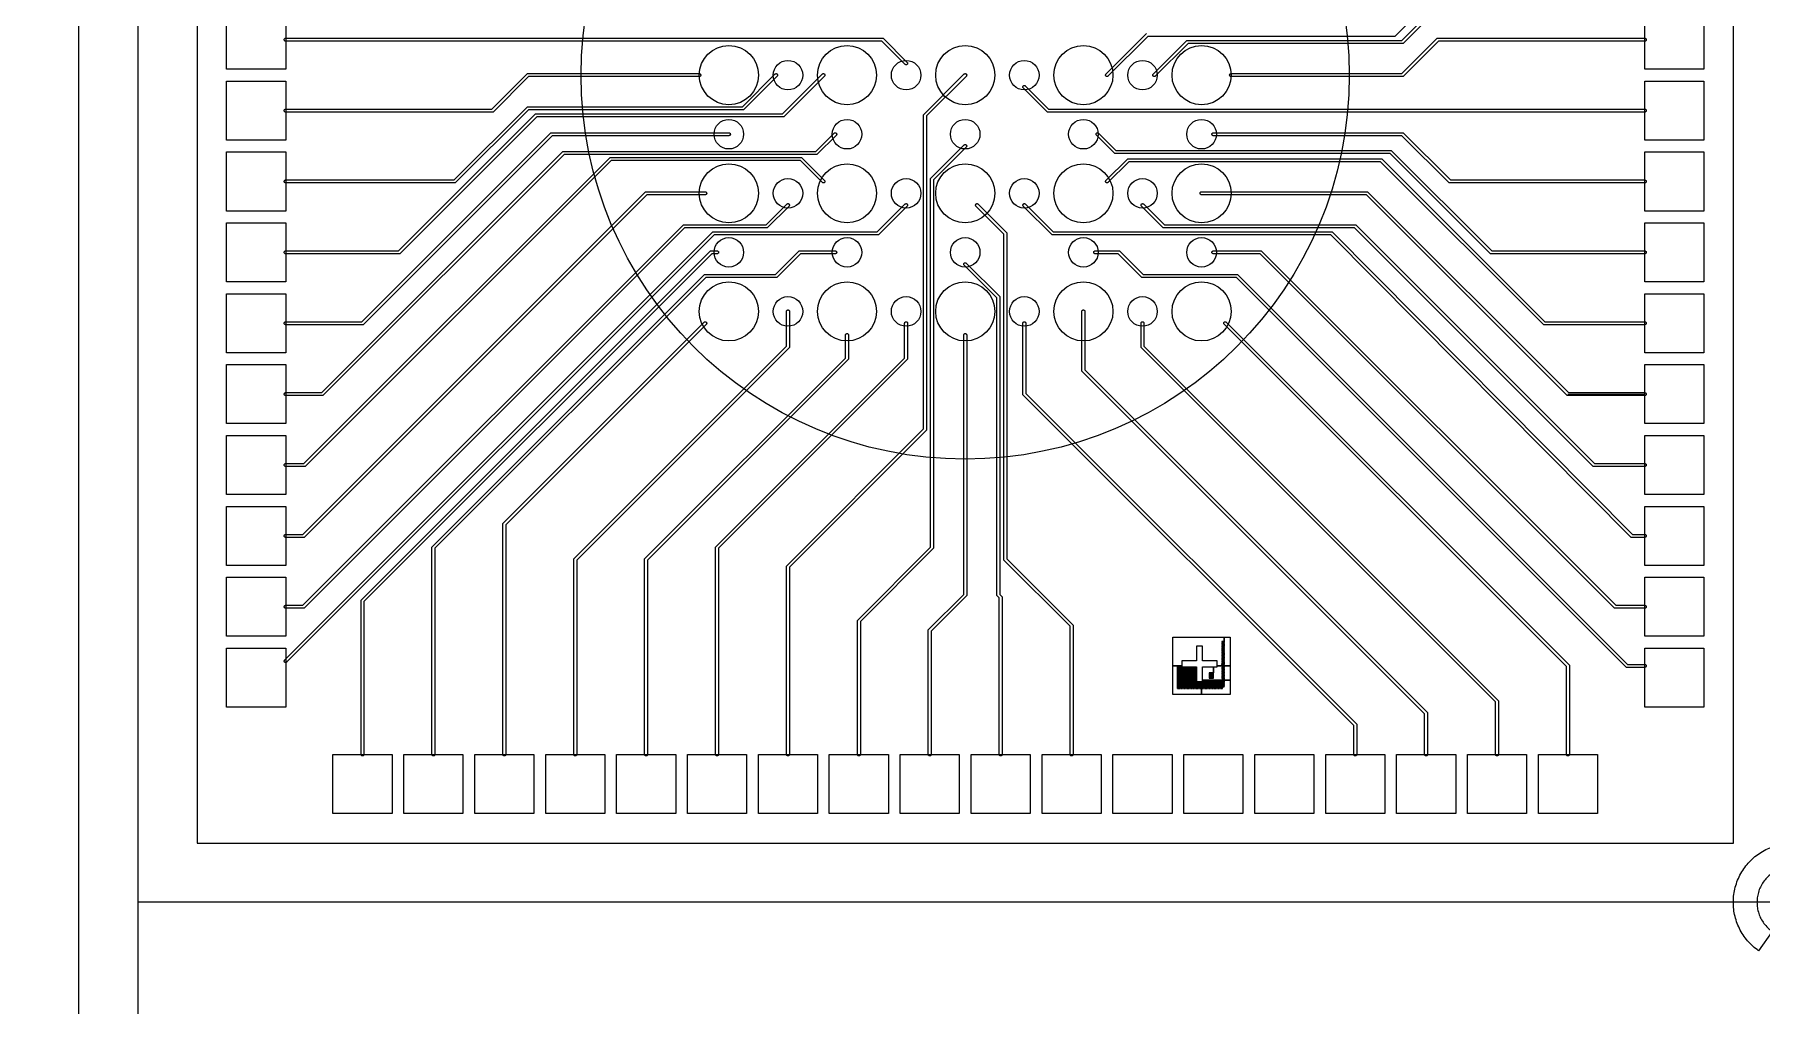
# Model space of a CAD drawing. Extents: x -17000 to 83000, y -71302 to 39000.
# Drawn here: x 43125 to 57737, y -47875 to -39656 of the extents above; entities that cross this region are included whole.
import ezdxf

# ---------------------------------------------------------------- set-up
doc = ezdxf.new("R2010")
doc.units = 0
doc.layers.get('0').update_dxf_attribs({"lineweight": 25, "true_color": 0xffffff})
for name, color, linetype, lineweight, true_color in [('Alighners', 3, 'Continuous', 5, 0x00ff00), ('Boundaries', 6, 'Continuous', 5, 0xff00ff), ('Central Electrodes', 5, 'Continuous', 5, 0x0000ff), ('Connectors', 4, 'Continuous', 5, 0x00ffff), ('Dicing', 1, 'Continuous', 25, 0xff0000)]:
    doc.layers.add(name, color=color, linetype=linetype, lineweight=lineweight, true_color=true_color)

# ---------------------------------------------------------------- blocks, each defined once
blk = doc.blocks.new('BIG_photolith_alignment1')
at = {"layer": 'Alighners'}
for points in [[(-225, -17.5), (-225, 225), (210, 225), (210, 190), (190, 190), (190, 185), (210, 185), (210, 180.5), (190, 180.5), (190, 175.5), (210, 175.5), (210, 171), (190, 171), (190, 166), (210, 166), (210, 161.5), (190, 161.5), (190, 156.5), (210, 156.5), (210, 152), (190, 152), (190, 147), (210, 147), (210, 142.5), (190, 142.5), (190, 137.5), (210, 137.5), (210, 133), (190, 133), (190, 128), (210, 128), (210, 123.5), (190, 123.5), (190, 118.5), (210, 118.5), (210, 114), (190, 114), (190, 109), (210, 109), (210, 104.5), (190, 104.5), (190, 99.5), (210, 99.5), (210, 95), (190, 95), (190, 90), (210, 90), (210, 85.5), (190, 85.5), (190, 80.5), (210, 80.5), (210, 76), (190, 76), (190, 71), (210, 71), (210, 66.5), (190, 66.5), (190, 61.5), (210, 61.5), (210, 57), (190, 57), (190, 52), (210, 52), (210, 47.5), (190, 47.5), (190, 42.5), (210, 42.5), (210, 38), (190, 38), (190, 33), (210, 33), (210, 28.5), (190, 28.5), (190, 23.5), (210, 23.5), (210, 19), (190, 19), (190, 14), (210, 14), (210, 9.5), (190, 9.5), (190, 4.5), (210, 4.5), (210, 0), (185, 0), (185, -5), (210, -5), (210, -9.5), (190, -9.5), (190, -14.5), (210, -14.5), (210, 225), (260, 225), (260, -17.5), (150, -17.5), (150, 25), (25, 25), (25, 150), (-25, 150), (-25, 25), (-150, 25), (-150, -17.5)], [(-225, -260), (-225, -17.5), (-185, -17.5), (-185, -190), (-190, -190), (-190, -210), (-185, -210), (-185, -17.5), (-175.5, -17.5), (-175.5, -190), (-180.5, -190), (-180.5, -210), (-175.5, -210), (-175.5, -17.5), (-166, -17.5), (-166, -190), (-171, -190), (-171, -210), (-166, -210), (-166, -17.5), (-156.5, -17.5), (-156.5, -190), (-161.5, -190), (-161.5, -210), (-156.5, -210), (-156.5, -17.5), (-150, -17.5), (-150, -25), (-147, -25), (-147, -190), (-152, -190), (-152, -210), (-147, -210), (-147, -25), (-137.5, -25), (-137.5, -190), (-142.5, -190), (-142.5, -210), (-137.5, -210), (-137.5, -25), (-128, -25), (-128, -190), (-133, -190), (-133, -210), (-128, -210), (-128, -25), (-118.5, -25), (-118.5, -190), (-123.5, -190), (-123.5, -210), (-118.5, -210), (-118.5, -25), (-109, -25), (-109, -190), (-114, -190), (-114, -210), (-109, -210), (-109, -25), (-99.5, -25), (-99.5, -190), (-104.5, -190), (-104.5, -210), (-99.5, -210), (-99.5, -25), (-90, -25), (-90, -190), (-95, -190), (-95, -210), (-90, -210), (-90, -25), (-80.5, -25), (-80.5, -190), (-85.5, -190), (-85.5, -210), (-80.5, -210), (-80.5, -25), (-71, -25), (-71, -190), (-76, -190), (-76, -210), (-71, -210), (-71, -25), (-61.5, -25), (-61.5, -190), (-66.5, -190), (-66.5, -210), (-61.5, -210), (-61.5, -25), (-52, -25), (-52, -190), (-57, -190), (-57, -210), (-52, -210), (-52, -25), (-42.5, -25), (-42.5, -190), (-47.5, -190), (-47.5, -210), (-42.5, -210), (-42.5, -25), (-33, -25), (-33, -190), (-38, -190), (-38, -210), (-33, -210), (-33, -25), (-25, -25), (-25, -150), (-23.5, -150), (-23.5, -190), (-28.5, -190), (-28.5, -210), (-23.5, -210), (-23.5, -150), (-14, -150), (-14, -190), (-19, -190), (-19, -210), (-14, -210), (-14, -150), (-4.5, -150), (-4.5, -190), (-9.5, -190), (-9.5, -210), (-4.5, -210), (-4.5, -150), (5, -150), (5, -185), (0, -185), (0, -210), (5, -210), (5, -150), (14.5, -150), (14.5, -190), (9.5, -190), (9.5, -210), (14.5, -210), (14.5, -150), (17.5, -150), (17.5, -260)], [(17.5, -260), (17.5, -150), (24, -150), (24, -190), (19, -190), (19, -210), (24, -210), (24, -150), (25, -150), (25, -138.75), (33.5, -138.75), (33.5, -190), (28.5, -190), (28.5, -210), (33.5, -210), (33.5, -138.75), (43, -138.75), (43, -190), (38, -190), (38, -210), (43, -210), (43, -138.75), (52.5, -138.75), (52.5, -190), (47.5, -190), (47.5, -210), (52.5, -210), (52.5, -138.75), (62, -138.75), (62, -190), (57, -190), (57, -210), (62, -210), (62, -138.75), (71.5, -138.75), (71.5, -190), (66.5, -190), (66.5, -210), (71.5, -210), (71.5, -138.75), (81, -138.75), (81, -190), (76, -190), (76, -210), (81, -210), (81, -138.75), (90.5, -138.75), (90.5, -190), (85.5, -190), (85.5, -210), (90.5, -210), (90.5, -138.75), (100, -138.75), (100, -190), (95, -190), (95, -210), (100, -210), (100, -138.75), (109.5, -138.75), (109.5, -190), (104.5, -190), (104.5, -210), (109.5, -210), (109.5, -138.75), (119, -138.75), (119, -190), (114, -190), (114, -210), (119, -210), (119, -138.75), (128.5, -138.75), (128.5, -190), (123.5, -190), (123.5, -210), (128.5, -210), (128.5, -138.75), (138, -138.75), (138, -190), (133, -190), (133, -210), (138, -210), (138, -138.75), (147.5, -138.75), (147.5, -190), (142.5, -190), (142.5, -210), (147.5, -210), (147.5, -138.75), (157, -138.75), (157, -190), (152, -190), (152, -210), (157, -210), (157, -138.75), (166.5, -138.75), (166.5, -190), (161.5, -190), (161.5, -210), (166.5, -210), (166.5, -138.75), (176, -138.75), (176, -190), (171, -190), (171, -210), (176, -210), (176, -138.75), (185.5, -138.75), (185.5, -190), (180.5, -190), (180.5, -210), (185.5, -210), (185.5, -138.75), (210, -138.75), (210, -142.5), (190, -142.5), (190, -147.5), (210, -147.5), (210, -152), (190, -152), (190, -157), (210, -157), (210, -161.5), (190, -161.5), (190, -166.5), (210, -166.5), (210, -171), (190, -171), (190, -176), (210, -176), (210, -180.5), (190, -180.5), (190, -185.5), (210, -185.5), (210, -190), (190, -190), (190, -210), (195, -210), (195, -195), (210, -195), (210, -138.75), (260, -138.75), (260, -260)], [(25, -138.75), (25, -25), (117.5, -25), (117.5, -77.5), (82.5, -77.5), (82.5, -122.5), (117.5, -122.5), (117.5, -25), (150, -25), (150, -17.5), (210, -17.5), (210, -19), (190, -19), (190, -24), (210, -24), (210, -28.5), (190, -28.5), (190, -33.5), (210, -33.5), (210, -38), (190, -38), (190, -43), (210, -43), (210, -47.5), (190, -47.5), (190, -52.5), (210, -52.5), (210, -57), (190, -57), (190, -62), (210, -62), (210, -66.5), (190, -66.5), (190, -71.5), (210, -71.5), (210, -76), (190, -76), (190, -81), (210, -81), (210, -85.5), (190, -85.5), (190, -90.5), (210, -90.5), (210, -95), (190, -95), (190, -100), (210, -100), (210, -104.5), (190, -104.5), (190, -109.5), (210, -109.5), (210, -114), (190, -114), (190, -119), (210, -119), (210, -123.5), (190, -123.5), (190, -128.5), (210, -128.5), (210, -133), (190, -133), (190, -138), (210, -138), (210, -17.5), (260, -17.5), (260, -138.75)], [(92.5, -117.5), (92.5, -110), (95, -112.5), (105, -112.5), (107.5, -110), (107.5, -90), (105, -87.5), (95, -87.5), (92.5, -90), (92.5, -117.5), (87.5, -112.5), (87.5, -87.5), (92.5, -82.5), (107.5, -82.5), (112.5, -87.5), (112.5, -112.5), (107.5, -117.5)]]:
    blk.add_lwpolyline(points, close=True, dxfattribs=at)
blk = doc.blocks.new('Half_moon_alignment1')
at = {"layer": 'Alighners'}
for points in [[(-286.79, -409.58), (-299.5, -400.5), (-311.75, -391), (-324, -381), (-335.75, -370.75), (-347, -360), (-358, -349), (-368.75, -337.5), (-379.25, -326), (-389.25, -314), (-398.75, -301.5), (-408, -289), (-417, -276), (-425.25, -263), (-433.25, -249.5), (-441, -236), (-448, -222), (-454.75, -208), (-461, -193.5), (-466.75, -179), (-472.25, -164.5), (-477.25, -149.5), (-481.5, -134.5), (-485.5, -119.5), (-489, -104.25), (-492, -89), (-494.5, -73.5), (-496.75, -58), (-498.25, -42.5), (-499.25, -27), (-500, -11.25), (-500, 4.25), (-499.75, 20), (-498.75, 35.5), (-497.5, 51), (-495.5, 66.5), (-493.25, 82), (-490.5, 97.5), (-487.25, 112.75), (-483.5, 127.75), (-479.25, 143), (-474.5, 157.75), (-469.25, 172.5), (-463.75, 187), (-457.75, 201.5), (-451, 215.75), (-444.25, 229.75), (-436.75, 243.5), (-429, 257), (-420.75, 270.25), (-412, 283.25), (-403, 296), (-393.5, 308.5), (-383.75, 320.5), (-373.5, 332.5), (-363, 344), (-352, 355), (-340.75, 366), (-329.25, 376.5), (-317.25, 386.5), (-305, 396.25), (-292.5, 405.5), (-279.75, 414.5), (-266.5, 423), (-253.25, 431.25), (-239.75, 438.75), (-225.75, 446), (-211.75, 453), (-197.5, 459.25), (-183, 465.25), (-168.5, 470.75), (-153.75, 475.75), (-138.75, 480.5), (-123.75, 484.5), (-108.5, 488), (-93.25, 491.25), (-77.75, 494), (-62.25, 496.25), (-46.75, 497.75), (-31.25, 499), (-15.5, 499.75), (0, 500), (0, 300), (-12, 299.75), (-24, 299), (-36, 297.75), (-48, 296.25), (-59.75, 294), (-71.5, 291.25), (-83.25, 288.25), (-94.75, 284.75), (-106.25, 280.75), (-117.25, 276.25), (-128.25, 271.25), (-139, 265.75), (-149.75, 260), (-160, 253.75), (-170, 247.25), (-179.75, 240.25), (-189.25, 232.75), (-198.5, 225), (-207.5, 216.75), (-216, 208.25), (-224.25, 199.5), (-232, 190.25), (-239.5, 180.75), (-246.5, 171), (-253.25, 161), (-259.5, 150.75), (-265.25, 140.25), (-270.75, 129.5), (-275.75, 118.5), (-280.25, 107.25), (-284.25, 96), (-288, 84.5), (-291, 72.75), (-293.75, 61), (-296, 49.25), (-297.75, 37.25), (-299, 25.25), (-299.75, 13.25), (-300, 1.25), (-299.75, -10.75), (-299.25, -22.75), (-298, -34.75), (-296.25, -46.75), (-294.25, -58.75), (-291.75, -70.5), (-288.5, -82), (-285, -93.5), (-281, -105), (-276.75, -116.25), (-271.75, -127.25), (-266.5, -138), (-260.75, -148.5), (-254.5, -159), (-248, -169), (-241, -178.75), (-233.5, -188.25), (-225.75, -197.5), (-217.75, -206.5), (-209.25, -215), (-200.5, -223.25), (-191.25, -231.25), (-181.75, -238.75), (-172.07, -245.75)], [(0, -500), (0, -300), (12, -299.75), (24, -299), (36, -297.75), (48, -296.25), (59.75, -294), (71.5, -291.25), (83.25, -288.25), (94.75, -284.75), (106.25, -280.75), (117.25, -276.25), (128.25, -271.25), (139, -265.75), (149.75, -260), (160, -253.75), (170, -247.25), (179.75, -240.25), (189.25, -232.75), (198.5, -225), (207.5, -216.75), (216, -208.25), (224.25, -199.5), (232, -190.25), (239.5, -180.75), (246.5, -171), (253.25, -161), (259.5, -150.75), (265.25, -140.25), (270.75, -129.5), (275.75, -118.5), (280.25, -107.25), (284.25, -96), (288, -84.5), (291, -72.75), (293.75, -61), (296, -49.25), (297.75, -37.25), (299, -25.25), (299.75, -13.25), (300, -1.25), (299.75, 10.75), (299.25, 22.75), (298, 34.75), (296.25, 46.75), (294.25, 58.75), (291.75, 70.5), (288.5, 82), (285, 93.5), (281, 105), (276.75, 116.25), (271.75, 127.25), (266.5, 138), (260.75, 148.5), (254.5, 159), (248, 169), (241, 178.75), (233.5, 188.25), (225.75, 197.5), (217.75, 206.5), (209.25, 215), (200.5, 223.25), (191.25, 231.25), (181.75, 238.75), (172.07, 245.75), (286.79, 409.58), (299.5, 400.5), (311.75, 391), (324, 381), (335.75, 370.75), (347, 360), (358, 349), (368.75, 337.5), (379.25, 326), (389.25, 314), (398.75, 301.5), (408, 289), (417, 276), (425.25, 263), (433.25, 249.5), (441, 236), (448, 222), (454.75, 208), (461, 193.5), (466.75, 179), (472.25, 164.5), (477.25, 149.5), (481.5, 134.5), (485.5, 119.5), (489, 104.25), (492, 89), (494.5, 73.5), (496.75, 58), (498.25, 42.5), (499.25, 27), (500, 11.25), (500, -4.25), (499.75, -20), (498.75, -35.5), (497.5, -51), (495.5, -66.5), (493.25, -82), (490.5, -97.5), (487.25, -112.75), (483.5, -127.75), (479.25, -143), (474.5, -157.75), (469.25, -172.5), (463.75, -187), (457.75, -201.5), (451, -215.75), (444.25, -229.75), (436.75, -243.5), (429, -257), (420.75, -270.25), (412, -283.25), (403, -296), (393.5, -308.5), (383.75, -320.5), (373.5, -332.5), (363, -344), (352, -355), (340.75, -366), (329.25, -376.5), (317.25, -386.5), (305, -396.25), (292.5, -405.5), (279.75, -414.5), (266.5, -423), (253.25, -431.25), (239.75, -438.75), (225.75, -446), (211.75, -453), (197.5, -459.25), (183, -465.25), (168.5, -470.75), (153.75, -475.75), (138.75, -480.5), (123.75, -484.5), (108.5, -488), (93.25, -491.25), (77.75, -494), (62.25, -496.25), (46.75, -497.75), (31.25, -499), (15.5, -499.75)]]:
    blk.add_lwpolyline(points, close=True, dxfattribs=at)

msp = doc.modelspace()

# ---------------------------------------------------------------- linework, layer by layer
at = {"layer": 'Boundaries'}
for points in [[(43500, -54500), (43500, -33500)], [(44500, -33500), (44500, -46500)], [(57500, -46500), (57500, -33500)], [(44500, -46500), (57500, -46500)]]:
    msp.add_lwpolyline(points, dxfattribs=at)
for centre, radius in [((33000, -11000), 50000), ((33000, -11000), 47500), ((51000, -40000), 3250)]:
    msp.add_circle(centre, radius, dxfattribs=at)
at = {"layer": 'Central Electrodes'}
for points in [[(44750, -39950), (44750, -39450), (45250, -39450), (45250, -39950)], [(56750, -39950), (56750, -39450), (57250, -39450), (57250, -39950)], [(44750, -40550), (44750, -40050), (45250, -40050), (45250, -40550)], [(56750, -40550), (56750, -40050), (57250, -40050), (57250, -40550)], [(44750, -41150), (44750, -40650), (45250, -40650), (45250, -41150)], [(56750, -41150), (56750, -40650), (57250, -40650), (57250, -41150)], [(44750, -41750), (44750, -41250), (45250, -41250), (45250, -41750)], [(56750, -41750), (56750, -41250), (57250, -41250), (57250, -41750)], [(44750, -42350), (44750, -41850), (45250, -41850), (45250, -42350)], [(56750, -42350), (56750, -41850), (57250, -41850), (57250, -42350)], [(44750, -42950), (44750, -42450), (45250, -42450), (45250, -42950)], [(56750, -42950), (56750, -42450), (57250, -42450), (57250, -42950)], [(44750, -43550), (44750, -43050), (45250, -43050), (45250, -43550)], [(56750, -43550), (56750, -43050), (57250, -43050), (57250, -43550)], [(44750, -44150), (44750, -43650), (45250, -43650), (45250, -44150)], [(56750, -44150), (56750, -43650), (57250, -43650), (57250, -44150)], [(44750, -44750), (44750, -44250), (45250, -44250), (45250, -44750)], [(56750, -44750), (56750, -44250), (57250, -44250), (57250, -44750)], [(44750, -45350), (44750, -44850), (45250, -44850), (45250, -45350)], [(56750, -45350), (56750, -44850), (57250, -44850), (57250, -45350)], [(45650, -46250), (45650, -45750), (46150, -45750), (46150, -46250)], [(46250, -46250), (46250, -45750), (46750, -45750), (46750, -46250)], [(46850, -46250), (46850, -45750), (47350, -45750), (47350, -46250)], [(47450, -46250), (47450, -45750), (47950, -45750), (47950, -46250)], [(48050, -46250), (48050, -45750), (48550, -45750), (48550, -46250)], [(48650, -46250), (48650, -45750), (49150, -45750), (49150, -46250)], [(49250, -46250), (49250, -45750), (49750, -45750), (49750, -46250)], [(49850, -46250), (49850, -45750), (50350, -45750), (50350, -46250)], [(50450, -46250), (50450, -45750), (50950, -45750), (50950, -46250)], [(51050, -46250), (51050, -45750), (51550, -45750), (51550, -46250)], [(51650, -46250), (51650, -45750), (52150, -45750), (52150, -46250)], [(52250, -46250), (52250, -45750), (52750, -45750), (52750, -46250)], [(52850, -46250), (52850, -45750), (53350, -45750), (53350, -46250)], [(53450, -46250), (53450, -45750), (53950, -45750), (53950, -46250)], [(54050, -46250), (54050, -45750), (54550, -45750), (54550, -46250)], [(54650, -46250), (54650, -45750), (55150, -45750), (55150, -46250)], [(55250, -46250), (55250, -45750), (55750, -45750), (55750, -46250)], [(55850, -46250), (55850, -45750), (56350, -45750), (56350, -46250)]]:
    msp.add_lwpolyline(points, close=True, dxfattribs=at)
for centre, radius in [((49000, -40000), 250), ((49500, -40000), 125), ((50000, -40000), 250), ((50500, -40000), 125), ((51000, -40000), 250), ((51500, -40000), 125), ((52000, -40000), 250), ((52500, -40000), 125), ((53000, -40000), 250), ((49000, -40500), 125), ((50000, -40500), 125), ((51000, -40500), 125), ((52000, -40500), 125), ((53000, -40500), 125), ((49000, -41000), 250), ((50000, -41000), 250), ((51000, -41000), 250), ((52000, -41000), 250), ((53000, -41000), 250), ((49500, -41000), 125), ((50500, -41000), 125), ((51500, -41000), 125), ((52500, -41000), 125), ((49000, -41500), 125), ((50000, -41500), 125), ((51000, -41500), 125), ((52000, -41500), 125), ((53000, -41500), 125), ((49000, -42000), 250), ((50000, -42000), 250), ((51000, -42000), 250), ((52000, -42000), 250), ((53000, -42000), 250), ((49500, -42000), 125), ((50500, -42000), 125), ((51500, -42000), 125), ((52500, -42000), 125)]:
    msp.add_circle(centre, radius, dxfattribs=at)
at = {"layer": 'Connectors'}
for points in [[(55795.178, -38512.5), (54635.178, -39672.5), (52545.178, -39672.5), (52207.968, -40009.71), (52205.921, -40011.078), (52203.646, -40012.02), (52201.231, -40012.5), (52198.769, -40012.5), (52196.354, -40012.02), (52194.079, -40011.077), (52192.032, -40009.709), (52190.291, -40007.968), (52188.923, -40005.921), (52187.98, -40003.646), (52187.5, -40001.231), (52187.5, -39998.769), (52187.98, -39996.354), (52188.922, -39994.079), (52190.29, -39992.032), (52534.822, -39647.5)], [(55325.178, -39112.5), (54705.178, -39732.5), (52885.178, -39732.5), (52607.968, -40009.71), (52605.921, -40011.078), (52603.646, -40012.02), (52601.231, -40012.5), (52598.769, -40012.5), (52596.354, -40012.02), (52594.079, -40011.077), (52592.032, -40009.709), (52590.291, -40007.968), (52588.923, -40005.921), (52587.98, -40003.646), (52587.5, -40001.231), (52587.5, -39998.769), (52587.98, -39996.354), (52588.922, -39994.079), (52590.29, -39992.032), (52874.822, -39707.5), (54694.822, -39707.5), (55314.822, -39087.5)], [(56100, -42700), (56750, -42700)]]:
    msp.add_lwpolyline(points, dxfattribs=at)
for points in [[(50498.769, -39912.5), (50496.354, -39912.02), (50494.079, -39911.078), (50492.032, -39909.71), (50294.822, -39712.5), (45248.769, -39712.5), (45246.354, -39712.02), (45244.079, -39711.077), (45242.032, -39709.709), (45240.291, -39707.968), (45238.923, -39705.921), (45237.98, -39703.646), (45237.5, -39701.231), (45237.5, -39698.769), (45237.98, -39696.354), (45238.923, -39694.079), (45240.291, -39692.032), (45242.032, -39690.291), (45244.079, -39688.923), (45246.354, -39687.98), (45248.769, -39687.5), (50305.178, -39687.5), (50509.71, -39892.032), (50511.078, -39894.079), (50512.02, -39896.354), (50512.5, -39898.769), (50512.5, -39901.231), (50512.02, -39903.646), (50511.077, -39905.921), (50509.709, -39907.968), (50507.968, -39909.709), (50505.921, -39911.077), (50503.646, -39912.02), (50501.231, -39912.5)], [(53248.769, -40012.5), (53246.354, -40012.02), (53244.079, -40011.077), (53242.032, -40009.709), (53240.291, -40007.968), (53238.923, -40005.921), (53237.98, -40003.646), (53237.5, -40001.231), (53237.5, -39998.769), (53237.98, -39996.354), (53238.923, -39994.079), (53240.291, -39992.032), (53242.032, -39990.291), (53244.079, -39988.923), (53246.354, -39987.98), (53248.769, -39987.5), (54694.822, -39987.5), (54994.822, -39687.5), (56751.231, -39687.5), (56753.646, -39687.98), (56755.921, -39688.923), (56757.968, -39690.291), (56759.709, -39692.032), (56761.077, -39694.079), (56762.02, -39696.354), (56762.5, -39698.769), (56762.5, -39701.231), (56762.02, -39703.646), (56761.077, -39705.921), (56759.709, -39707.968), (56757.968, -39709.709), (56755.921, -39711.077), (56753.646, -39712.02), (56751.231, -39712.5), (55005.178, -39712.5), (54705.178, -40012.5)], [(45248.769, -40312.5), (45246.354, -40312.02), (45244.079, -40311.077), (45242.032, -40309.709), (45240.291, -40307.968), (45238.923, -40305.921), (45237.98, -40303.646), (45237.5, -40301.231), (45237.5, -40298.769), (45237.98, -40296.354), (45238.923, -40294.079), (45240.291, -40292.032), (45242.032, -40290.291), (45244.079, -40288.923), (45246.354, -40287.98), (45248.769, -40287.5), (46994.822, -40287.5), (47294.822, -39987.5), (48751.231, -39987.5), (48753.646, -39987.98), (48755.921, -39988.923), (48757.968, -39990.291), (48759.709, -39992.032), (48761.077, -39994.079), (48762.02, -39996.354), (48762.5, -39998.769), (48762.5, -40001.231), (48762.02, -40003.646), (48761.077, -40005.921), (48759.709, -40007.968), (48757.968, -40009.709), (48755.921, -40011.077), (48753.646, -40012.02), (48751.231, -40012.5), (47305.178, -40012.5), (47005.178, -40312.5)], [(45248.769, -40912.5), (45246.354, -40912.02), (45244.079, -40911.077), (45242.032, -40909.709), (45240.291, -40907.968), (45238.923, -40905.921), (45237.98, -40903.646), (45237.5, -40901.231), (45237.5, -40898.769), (45237.98, -40896.354), (45238.923, -40894.079), (45240.291, -40892.032), (45242.032, -40890.291), (45244.079, -40888.923), (45246.354, -40887.98), (45248.769, -40887.5), (46674.822, -40887.5), (47294.822, -40267.5), (49114.822, -40267.5), (49392.032, -39990.29), (49394.079, -39988.922), (49396.354, -39987.98), (49398.769, -39987.5), (49401.231, -39987.5), (49403.646, -39987.98), (49405.921, -39988.923), (49407.968, -39990.291), (49409.709, -39992.032), (49411.077, -39994.079), (49412.02, -39996.354), (49412.5, -39998.769), (49412.5, -40001.231), (49412.02, -40003.646), (49411.078, -40005.921), (49409.71, -40007.968), (49125.178, -40292.5), (47305.178, -40292.5), (46685.178, -40912.5)], [(45248.769, -41512.5), (45246.354, -41512.02), (45244.079, -41511.077), (45242.032, -41509.709), (45240.291, -41507.968), (45238.923, -41505.921), (45237.98, -41503.646), (45237.5, -41501.231), (45237.5, -41498.769), (45237.98, -41496.354), (45238.923, -41494.079), (45240.291, -41492.032), (45242.032, -41490.291), (45244.079, -41488.923), (45246.354, -41487.98), (45248.769, -41487.5), (46204.822, -41487.5), (47364.822, -40327.5), (49454.822, -40327.5), (49792.032, -39990.29), (49794.079, -39988.922), (49796.354, -39987.98), (49798.769, -39987.5), (49801.231, -39987.5), (49803.646, -39987.98), (49805.921, -39988.923), (49807.968, -39990.291), (49809.709, -39992.032), (49811.077, -39994.079), (49812.02, -39996.354), (49812.5, -39998.769), (49812.5, -40001.231), (49812.02, -40003.646), (49811.078, -40005.921), (49809.71, -40007.968), (49465.178, -40352.5), (47375.178, -40352.5), (46215.178, -41512.5)], [(49498.769, -45762.5), (49496.354, -45762.02), (49494.079, -45761.077), (49492.032, -45759.709), (49490.291, -45757.968), (49488.923, -45755.921), (49487.98, -45753.646), (49487.5, -45751.231), (49487.5, -44154.822), (50647.5, -42994.822), (50647.5, -40334.822), (50992.032, -39990.29), (50994.079, -39988.922), (50996.354, -39987.98), (50998.769, -39987.5), (51001.231, -39987.5), (51003.646, -39987.98), (51005.921, -39988.923), (51007.968, -39990.291), (51009.709, -39992.032), (51011.077, -39994.079), (51012.02, -39996.354), (51012.5, -39998.769), (51012.5, -40001.231), (51012.02, -40003.646), (51011.078, -40005.921), (51009.71, -40007.968), (50672.5, -40345.178), (50672.5, -43005.178), (49512.5, -44165.178), (49512.5, -45751.231), (49512.02, -45753.646), (49511.077, -45755.921), (49509.709, -45757.968), (49507.968, -45759.709), (49505.921, -45761.077), (49503.646, -45762.02), (49501.231, -45762.5)], [(51694.822, -40312.5), (51490.29, -40107.968), (51488.922, -40105.921), (51487.98, -40103.646), (51487.5, -40101.231), (51487.5, -40098.769), (51487.98, -40096.354), (51488.923, -40094.079), (51490.291, -40092.032), (51492.032, -40090.291), (51494.079, -40088.923), (51496.354, -40087.98), (51498.769, -40087.5), (51501.231, -40087.5), (51503.646, -40087.98), (51505.921, -40088.922), (51507.968, -40090.29), (51705.178, -40287.5), (56751.231, -40287.5), (56753.646, -40287.98), (56755.921, -40288.923), (56757.968, -40290.291), (56759.709, -40292.032), (56761.077, -40294.079), (56762.02, -40296.354), (56762.5, -40298.769), (56762.5, -40301.231), (56762.02, -40303.646), (56761.077, -40305.921), (56759.709, -40307.968), (56757.968, -40309.709), (56755.921, -40311.077), (56753.646, -40312.02), (56751.231, -40312.5)], [(45248.769, -42112.5), (45246.354, -42112.02), (45244.079, -42111.077), (45242.032, -42109.709), (45240.291, -42107.968), (45238.923, -42105.921), (45237.98, -42103.646), (45237.5, -42101.231), (45237.5, -42098.769), (45237.98, -42096.354), (45238.923, -42094.079), (45240.291, -42092.032), (45242.032, -42090.291), (45244.079, -42088.923), (45246.354, -42087.98), (45248.769, -42087.5), (45894.822, -42087.5), (47494.822, -40487.5), (49001.231, -40487.5), (49003.646, -40487.98), (49005.921, -40488.923), (49007.968, -40490.291), (49009.709, -40492.032), (49011.077, -40494.079), (49012.02, -40496.354), (49012.5, -40498.769), (49012.5, -40501.231), (49012.02, -40503.646), (49011.077, -40505.921), (49009.709, -40507.968), (49007.968, -40509.709), (49005.921, -40511.077), (49003.646, -40512.02), (49001.231, -40512.5), (47505.178, -40512.5), (45905.178, -42112.5)], [(45248.769, -42712.5), (45246.354, -42712.02), (45244.079, -42711.077), (45242.032, -42709.709), (45240.291, -42707.968), (45238.923, -42705.921), (45237.98, -42703.646), (45237.5, -42701.231), (45237.5, -42698.769), (45237.98, -42696.354), (45238.923, -42694.079), (45240.291, -42692.032), (45242.032, -42690.291), (45244.079, -42688.923), (45246.354, -42687.98), (45248.769, -42687.5), (45554.822, -42687.5), (47594.822, -40647.5), (49734.822, -40647.5), (49892.032, -40490.29), (49894.079, -40488.922), (49896.354, -40487.98), (49898.769, -40487.5), (49901.231, -40487.5), (49903.646, -40487.98), (49905.921, -40488.923), (49907.968, -40490.291), (49909.709, -40492.032), (49911.077, -40494.079), (49912.02, -40496.354), (49912.5, -40498.769), (49912.5, -40501.231), (49912.02, -40503.646), (49911.078, -40505.921), (49909.71, -40507.968), (49745.178, -40672.5), (47605.178, -40672.5), (45565.178, -42712.5)], [(50098.769, -45762.5), (50096.354, -45762.02), (50094.079, -45761.077), (50092.032, -45759.709), (50090.291, -45757.968), (50088.923, -45755.921), (50087.98, -45753.646), (50087.5, -45751.231), (50087.5, -44614.822), (50707.5, -43994.822), (50707.5, -40874.822), (50992.032, -40590.29), (50994.079, -40588.922), (50996.354, -40587.98), (50998.769, -40587.5), (51001.231, -40587.5), (51003.646, -40587.98), (51005.921, -40588.923), (51007.968, -40590.291), (51009.709, -40592.032), (51011.077, -40594.079), (51012.02, -40596.354), (51012.5, -40598.769), (51012.5, -40601.231), (51012.02, -40603.646), (51011.078, -40605.921), (51009.71, -40607.968), (50732.5, -40885.178), (50732.5, -44005.178), (50112.5, -44625.178), (50112.5, -45751.231), (50112.02, -45753.646), (50111.077, -45755.921), (50109.709, -45757.968), (50107.968, -45759.709), (50105.921, -45761.077), (50103.646, -45762.02), (50101.231, -45762.5)], [(55444.822, -41512.5), (54594.822, -40662.5), (52264.822, -40662.5), (52110.29, -40507.968), (52108.922, -40505.921), (52107.98, -40503.646), (52107.5, -40501.231), (52107.5, -40498.769), (52107.98, -40496.354), (52108.923, -40494.079), (52110.291, -40492.032), (52112.032, -40490.291), (52114.079, -40488.923), (52116.354, -40487.98), (52118.769, -40487.5), (52121.231, -40487.5), (52123.646, -40487.98), (52125.921, -40488.922), (52127.968, -40490.29), (52275.178, -40637.5), (54605.178, -40637.5), (55455.178, -41487.5), (56751.231, -41487.5), (56753.646, -41487.98), (56755.921, -41488.923), (56757.968, -41490.291), (56759.709, -41492.032), (56761.077, -41494.079), (56762.02, -41496.354), (56762.5, -41498.769), (56762.5, -41501.231), (56762.02, -41503.646), (56761.077, -41505.921), (56759.709, -41507.968), (56757.968, -41509.709), (56755.921, -41511.077), (56753.646, -41512.02), (56751.231, -41512.5)], [(55094.822, -40912.5), (54694.822, -40512.5), (53098.769, -40512.5), (53096.354, -40512.02), (53094.079, -40511.077), (53092.032, -40509.709), (53090.291, -40507.968), (53088.923, -40505.921), (53087.98, -40503.646), (53087.5, -40501.231), (53087.5, -40498.769), (53087.98, -40496.354), (53088.923, -40494.079), (53090.291, -40492.032), (53092.032, -40490.291), (53094.079, -40488.923), (53096.354, -40487.98), (53098.769, -40487.5), (54705.178, -40487.5), (55105.178, -40887.5), (56751.231, -40887.5), (56753.646, -40887.98), (56755.921, -40888.923), (56757.968, -40890.291), (56759.709, -40892.032), (56761.077, -40894.079), (56762.02, -40896.354), (56762.5, -40898.769), (56762.5, -40901.231), (56762.02, -40903.646), (56761.077, -40905.921), (56759.709, -40907.968), (56757.968, -40909.709), (56755.921, -40911.077), (56753.646, -40912.02), (56751.231, -40912.5)], [(45248.769, -43312.5), (45246.354, -43312.02), (45244.079, -43311.077), (45242.032, -43309.709), (45240.291, -43307.968), (45238.923, -43305.921), (45237.98, -43303.646), (45237.5, -43301.231), (45237.5, -43298.769), (45237.98, -43296.354), (45238.923, -43294.079), (45240.291, -43292.032), (45242.032, -43290.291), (45244.079, -43288.923), (45246.354, -43287.98), (45248.769, -43287.5), (45404.822, -43287.5), (47994.822, -40697.5), (49615.178, -40697.5), (49809.71, -40892.032), (49811.078, -40894.079), (49812.02, -40896.354), (49812.5, -40898.769), (49812.5, -40901.231), (49812.02, -40903.646), (49811.077, -40905.921), (49809.709, -40907.968), (49807.968, -40909.709), (49805.921, -40911.077), (49803.646, -40912.02), (49801.231, -40912.5), (49798.769, -40912.5), (49796.354, -40912.02), (49794.079, -40911.078), (49792.032, -40909.71), (49604.822, -40722.5), (48005.178, -40722.5), (45415.178, -43312.5)], [(55894.822, -42112.5), (54514.822, -40732.5), (52385.178, -40732.5), (52207.968, -40909.71), (52205.921, -40911.078), (52203.646, -40912.02), (52201.231, -40912.5), (52198.769, -40912.5), (52196.354, -40912.02), (52194.079, -40911.077), (52192.032, -40909.709), (52190.291, -40907.968), (52188.923, -40905.921), (52187.98, -40903.646), (52187.5, -40901.231), (52187.5, -40898.769), (52187.98, -40896.354), (52188.922, -40894.079), (52190.29, -40892.032), (52374.822, -40707.5), (54525.178, -40707.5), (55905.178, -42087.5), (56751.231, -42087.5), (56753.646, -42087.98), (56755.921, -42088.923), (56757.968, -42090.291), (56759.709, -42092.032), (56761.077, -42094.079), (56762.02, -42096.354), (56762.5, -42098.769), (56762.5, -42101.231), (56762.02, -42103.646), (56761.077, -42105.921), (56759.709, -42107.968), (56757.968, -42109.709), (56755.921, -42111.077), (56753.646, -42112.02), (56751.231, -42112.5)], [(45248.769, -43912.5), (45246.354, -43912.02), (45244.079, -43911.077), (45242.032, -43909.709), (45240.291, -43907.968), (45238.923, -43905.921), (45237.98, -43903.646), (45237.5, -43901.231), (45237.5, -43898.769), (45237.98, -43896.354), (45238.923, -43894.079), (45240.291, -43892.032), (45242.032, -43890.291), (45244.079, -43888.923), (45246.354, -43887.98), (45248.769, -43887.5), (45394.822, -43887.5), (48294.822, -40987.5), (48801.231, -40987.5), (48803.646, -40987.98), (48805.921, -40988.923), (48807.968, -40990.291), (48809.709, -40992.032), (48811.077, -40994.079), (48812.02, -40996.354), (48812.5, -40998.769), (48812.5, -41001.231), (48812.02, -41003.646), (48811.077, -41005.921), (48809.709, -41007.968), (48807.968, -41009.709), (48805.921, -41011.077), (48803.646, -41012.02), (48801.231, -41012.5), (48305.178, -41012.5), (45405.178, -43912.5)], [(56094.822, -42712.5), (54394.822, -41012.5), (52998.769, -41012.5), (52996.354, -41012.02), (52994.079, -41011.077), (52992.032, -41009.709), (52990.291, -41007.968), (52988.923, -41005.921), (52987.98, -41003.646), (52987.5, -41001.231), (52987.5, -40998.769), (52987.98, -40996.354), (52988.923, -40994.079), (52990.291, -40992.032), (52992.032, -40990.291), (52994.079, -40988.923), (52996.354, -40987.98), (52998.769, -40987.5), (54405.178, -40987.5), (56105.178, -42687.5), (56751.231, -42687.5), (56753.646, -42687.98), (56755.921, -42688.923), (56757.968, -42690.291), (56759.709, -42692.032), (56761.077, -42694.079), (56762.02, -42696.354), (56762.5, -42698.769), (56762.5, -42701.231), (56762.02, -42703.646), (56761.077, -42705.921), (56759.709, -42707.968), (56757.968, -42709.709), (56755.921, -42711.077), (56753.646, -42712.02), (56751.231, -42712.5)], [(45248.769, -44972.5), (45246.354, -44972.02), (45244.079, -44971.077), (45242.032, -44969.709), (45240.291, -44967.968), (45238.923, -44965.921), (45237.98, -44963.646), (45237.5, -44961.231), (45237.5, -44958.769), (45237.98, -44956.354), (45238.922, -44954.079), (45240.29, -44952.032), (48864.822, -41327.5), (50254.822, -41327.5), (50492.032, -41090.29), (50494.079, -41088.922), (50496.354, -41087.98), (50498.769, -41087.5), (50501.231, -41087.5), (50503.646, -41087.98), (50505.921, -41088.923), (50507.968, -41090.291), (50509.709, -41092.032), (50511.077, -41094.079), (50512.02, -41096.354), (50512.5, -41098.769), (50512.5, -41101.231), (50512.02, -41103.646), (50511.078, -41105.921), (50509.71, -41107.968), (50265.178, -41352.5), (48875.178, -41352.5), (45257.968, -44969.71), (45255.921, -44971.078), (45253.646, -44972.02), (45251.231, -44972.5)], [(45248.769, -44512.5), (45246.354, -44512.02), (45244.079, -44511.077), (45242.032, -44509.709), (45240.291, -44507.968), (45238.923, -44505.921), (45237.98, -44503.646), (45237.5, -44501.231), (45237.5, -44498.769), (45237.98, -44496.354), (45238.923, -44494.079), (45240.291, -44492.032), (45242.032, -44490.291), (45244.079, -44488.923), (45246.354, -44487.98), (45248.769, -44487.5), (45394.822, -44487.5), (48614.822, -41267.5), (49314.822, -41267.5), (49492.032, -41090.29), (49494.079, -41088.922), (49496.354, -41087.98), (49498.769, -41087.5), (49501.231, -41087.5), (49503.646, -41087.98), (49505.921, -41088.923), (49507.968, -41090.291), (49509.709, -41092.032), (49511.077, -41094.079), (49512.02, -41096.354), (49512.5, -41098.769), (49512.5, -41101.231), (49512.02, -41103.646), (49511.078, -41105.921), (49509.71, -41107.968), (49325.178, -41292.5), (48625.178, -41292.5), (45405.178, -44512.5)], [(51898.769, -45762.5), (51896.354, -45762.02), (51894.079, -45761.077), (51892.032, -45759.709), (51890.291, -45757.968), (51888.923, -45755.921), (51887.98, -45753.646), (51887.5, -45751.231), (51887.5, -44665.178), (51327.5, -44105.178), (51327.5, -41345.178), (51090.29, -41107.968), (51088.922, -41105.921), (51087.98, -41103.646), (51087.5, -41101.231), (51087.5, -41098.769), (51087.98, -41096.354), (51088.923, -41094.079), (51090.291, -41092.032), (51092.032, -41090.291), (51094.079, -41088.923), (51096.354, -41087.98), (51098.769, -41087.5), (51101.231, -41087.5), (51103.646, -41087.98), (51105.921, -41088.922), (51107.968, -41090.29), (51352.5, -41334.822), (51352.5, -44094.822), (51912.5, -44654.822), (51912.5, -45751.231), (51912.02, -45753.646), (51911.077, -45755.921), (51909.709, -45757.968), (51907.968, -45759.709), (51905.921, -45761.077), (51903.646, -45762.02), (51901.231, -45762.5)], [(56634.794, -43912.5), (54094.794, -41352.5), (51734.822, -41352.5), (51490.29, -41107.968), (51488.922, -41105.921), (51487.98, -41103.646), (51487.5, -41101.231), (51487.5, -41098.769), (51487.98, -41096.354), (51488.923, -41094.079), (51490.291, -41092.032), (51492.032, -41090.291), (51494.079, -41088.923), (51496.354, -41087.98), (51498.769, -41087.5), (51501.231, -41087.5), (51503.646, -41087.98), (51505.921, -41088.922), (51507.968, -41090.29), (51745.178, -41327.5), (54105.206, -41327.5), (56645.206, -43887.5), (56751.231, -43887.5), (56753.646, -43887.98), (56755.921, -43888.923), (56757.968, -43890.291), (56759.709, -43892.032), (56761.077, -43894.079), (56762.02, -43896.354), (56762.5, -43898.769), (56762.5, -43901.231), (56762.02, -43903.646), (56761.077, -43905.921), (56759.709, -43907.968), (56757.968, -43909.709), (56755.921, -43911.077), (56753.646, -43912.02), (56751.231, -43912.5)], [(56314.822, -43312.5), (54294.822, -41292.5), (52674.822, -41292.5), (52490.29, -41107.968), (52488.922, -41105.921), (52487.98, -41103.646), (52487.5, -41101.231), (52487.5, -41098.769), (52487.98, -41096.354), (52488.923, -41094.079), (52490.291, -41092.032), (52492.032, -41090.291), (52494.079, -41088.923), (52496.354, -41087.98), (52498.769, -41087.5), (52501.231, -41087.5), (52503.646, -41087.98), (52505.921, -41088.922), (52507.968, -41090.29), (52685.178, -41267.5), (54305.178, -41267.5), (56325.178, -43287.5), (56751.231, -43287.5), (56753.646, -43287.98), (56755.921, -43288.923), (56757.968, -43290.291), (56759.709, -43292.032), (56761.077, -43294.079), (56762.02, -43296.354), (56762.5, -43298.769), (56762.5, -43301.231), (56762.02, -43303.646), (56761.077, -43305.921), (56759.709, -43307.968), (56757.968, -43309.709), (56755.921, -43311.077), (56753.646, -43312.02), (56751.231, -43312.5)], [(45898.769, -45762.5), (45896.354, -45762.02), (45894.079, -45761.077), (45892.032, -45759.709), (45890.291, -45757.968), (45888.923, -45755.921), (45887.98, -45753.646), (45887.5, -45751.231), (45887.5, -44444.822), (48844.822, -41487.5), (48901.231, -41487.5), (48903.646, -41487.98), (48905.921, -41488.923), (48907.968, -41490.291), (48909.709, -41492.032), (48911.077, -41494.079), (48912.02, -41496.354), (48912.5, -41498.769), (48912.5, -41501.231), (48912.02, -41503.646), (48911.077, -41505.921), (48909.709, -41507.968), (48907.968, -41509.709), (48905.921, -41511.077), (48903.646, -41512.02), (48901.231, -41512.5), (48855.178, -41512.5), (45912.5, -44455.178), (45912.5, -45751.231), (45912.02, -45753.646), (45911.077, -45755.921), (45909.709, -45757.968), (45907.968, -45759.709), (45905.921, -45761.077), (45903.646, -45762.02), (45901.231, -45762.5)], [(46498.769, -45762.5), (46496.354, -45762.02), (46494.079, -45761.077), (46492.032, -45759.709), (46490.291, -45757.968), (46488.923, -45755.921), (46487.98, -45753.646), (46487.5, -45751.231), (46487.5, -43994.822), (48794.822, -41687.5), (49394.822, -41687.5), (49594.822, -41487.5), (49901.231, -41487.5), (49903.646, -41487.98), (49905.921, -41488.923), (49907.968, -41490.291), (49909.709, -41492.032), (49911.077, -41494.079), (49912.02, -41496.354), (49912.5, -41498.769), (49912.5, -41501.231), (49912.02, -41503.646), (49911.077, -41505.921), (49909.709, -41507.968), (49907.968, -41509.709), (49905.921, -41511.077), (49903.646, -41512.02), (49901.231, -41512.5), (49605.178, -41512.5), (49405.178, -41712.5), (48805.178, -41712.5), (46512.5, -44005.178), (46512.5, -45751.231), (46512.02, -45753.646), (46511.077, -45755.921), (46509.709, -45757.968), (46507.968, -45759.709), (46505.921, -45761.077), (46503.646, -45762.02), (46501.231, -45762.5)], [(56594.822, -45012.5), (53294.822, -41712.5), (52494.822, -41712.5), (52294.822, -41512.5), (52098.769, -41512.5), (52096.354, -41512.02), (52094.079, -41511.077), (52092.032, -41509.709), (52090.291, -41507.968), (52088.923, -41505.921), (52087.98, -41503.646), (52087.5, -41501.231), (52087.5, -41498.769), (52087.98, -41496.354), (52088.923, -41494.079), (52090.291, -41492.032), (52092.032, -41490.291), (52094.079, -41488.923), (52096.354, -41487.98), (52098.769, -41487.5), (52305.178, -41487.5), (52505.178, -41687.5), (53305.178, -41687.5), (56605.178, -44987.5), (56751.231, -44987.5), (56753.646, -44987.98), (56755.921, -44988.923), (56757.968, -44990.291), (56759.709, -44992.032), (56761.077, -44994.079), (56762.02, -44996.354), (56762.5, -44998.769), (56762.5, -45001.231), (56762.02, -45003.646), (56761.077, -45005.921), (56759.709, -45007.968), (56757.968, -45009.709), (56755.921, -45011.077), (56753.646, -45012.02), (56751.231, -45012.5)], [(56494.822, -44512.5), (53494.822, -41512.5), (53098.769, -41512.5), (53096.354, -41512.02), (53094.079, -41511.077), (53092.032, -41509.709), (53090.291, -41507.968), (53088.923, -41505.921), (53087.98, -41503.646), (53087.5, -41501.231), (53087.5, -41498.769), (53087.98, -41496.354), (53088.923, -41494.079), (53090.291, -41492.032), (53092.032, -41490.291), (53094.079, -41488.923), (53096.354, -41487.98), (53098.769, -41487.5), (53505.178, -41487.5), (56505.178, -44487.5), (56751.231, -44487.5), (56753.646, -44487.98), (56755.921, -44488.923), (56757.968, -44490.291), (56759.709, -44492.032), (56761.077, -44494.079), (56762.02, -44496.354), (56762.5, -44498.769), (56762.5, -44501.231), (56762.02, -44503.646), (56761.077, -44505.921), (56759.709, -44507.968), (56757.968, -44509.709), (56755.921, -44511.077), (56753.646, -44512.02), (56751.231, -44512.5)], [(51298.769, -45762.5), (51296.354, -45762.02), (51294.079, -45761.077), (51292.032, -45759.709), (51290.291, -45757.968), (51288.923, -45755.921), (51287.98, -45753.646), (51287.5, -45751.231), (51287.5, -44425.178), (51267.5, -44405.178), (51267.5, -41885.178), (50990.29, -41607.968), (50988.922, -41605.921), (50987.98, -41603.646), (50987.5, -41601.231), (50987.5, -41598.769), (50987.98, -41596.354), (50988.923, -41594.079), (50990.291, -41592.032), (50992.032, -41590.291), (50994.079, -41588.923), (50996.354, -41587.98), (50998.769, -41587.5), (51001.231, -41587.5), (51003.646, -41587.98), (51005.921, -41588.922), (51007.968, -41590.29), (51292.5, -41874.822), (51292.5, -44394.822), (51312.5, -44414.822), (51312.5, -45751.231), (51312.02, -45753.646), (51311.077, -45755.921), (51309.709, -45757.968), (51307.968, -45759.709), (51305.921, -45761.077), (51303.646, -45762.02), (51301.231, -45762.5)], [(47698.769, -45762.5), (47696.354, -45762.02), (47694.079, -45761.077), (47692.032, -45759.709), (47690.291, -45757.968), (47688.923, -45755.921), (47687.98, -45753.646), (47687.5, -45751.231), (47687.5, -44094.822), (49487.5, -42294.822), (49487.5, -41998.769), (49487.98, -41996.354), (49488.923, -41994.079), (49490.291, -41992.032), (49492.032, -41990.291), (49494.079, -41988.923), (49496.354, -41987.98), (49498.769, -41987.5), (49501.231, -41987.5), (49503.646, -41987.98), (49505.921, -41988.923), (49507.968, -41990.291), (49509.709, -41992.032), (49511.077, -41994.079), (49512.02, -41996.354), (49512.5, -41998.769), (49512.5, -42305.178), (47712.5, -44105.178), (47712.5, -45751.231), (47712.02, -45753.646), (47711.077, -45755.921), (47709.709, -45757.968), (47707.968, -45759.709), (47705.921, -45761.077), (47703.646, -45762.02), (47701.231, -45762.5)], [(54898.769, -45762.5), (54896.354, -45762.02), (54894.079, -45761.077), (54892.032, -45759.709), (54890.291, -45757.968), (54888.923, -45755.921), (54887.98, -45753.646), (54887.5, -45751.231), (54887.5, -45405.178), (51987.5, -42505.178), (51987.5, -41998.769), (51987.98, -41996.354), (51988.923, -41994.079), (51990.291, -41992.032), (51992.032, -41990.291), (51994.079, -41988.923), (51996.354, -41987.98), (51998.769, -41987.5), (52001.231, -41987.5), (52003.646, -41987.98), (52005.921, -41988.923), (52007.968, -41990.291), (52009.709, -41992.032), (52011.077, -41994.079), (52012.02, -41996.354), (52012.5, -41998.769), (52012.5, -42494.822), (54912.5, -45394.822), (54912.5, -45751.231), (54912.02, -45753.646), (54911.077, -45755.921), (54909.709, -45757.968), (54907.968, -45759.709), (54905.921, -45761.077), (54903.646, -45762.02), (54901.231, -45762.5)], [(47098.769, -45762.5), (47096.354, -45762.02), (47094.079, -45761.077), (47092.032, -45759.709), (47090.291, -45757.968), (47088.923, -45755.921), (47087.98, -45753.646), (47087.5, -45751.231), (47087.5, -43794.822), (48792.032, -42090.29), (48794.079, -42088.922), (48796.354, -42087.98), (48798.769, -42087.5), (48801.231, -42087.5), (48803.646, -42087.98), (48805.921, -42088.923), (48807.968, -42090.291), (48809.709, -42092.032), (48811.077, -42094.079), (48812.02, -42096.354), (48812.5, -42098.769), (48812.5, -42101.231), (48812.02, -42103.646), (48811.078, -42105.921), (48809.71, -42107.968), (47112.5, -43805.178), (47112.5, -45751.231), (47112.02, -45753.646), (47111.077, -45755.921), (47109.709, -45757.968), (47107.968, -45759.709), (47105.921, -45761.077), (47103.646, -45762.02), (47101.231, -45762.5)], [(48298.769, -45762.5), (48296.354, -45762.02), (48294.079, -45761.077), (48292.032, -45759.709), (48290.291, -45757.968), (48288.923, -45755.921), (48287.98, -45753.646), (48287.5, -45751.231), (48287.5, -44094.822), (49987.5, -42394.822), (49987.5, -42198.769), (49987.98, -42196.354), (49988.923, -42194.079), (49990.291, -42192.032), (49992.032, -42190.291), (49994.079, -42188.923), (49996.354, -42187.98), (49998.769, -42187.5), (50001.231, -42187.5), (50003.646, -42187.98), (50005.921, -42188.923), (50007.968, -42190.291), (50009.709, -42192.032), (50011.077, -42194.079), (50012.02, -42196.354), (50012.5, -42198.769), (50012.5, -42405.178), (48312.5, -44105.178), (48312.5, -45751.231), (48312.02, -45753.646), (48311.077, -45755.921), (48309.709, -45757.968), (48307.968, -45759.709), (48305.921, -45761.077), (48303.646, -45762.02), (48301.231, -45762.5)], [(48898.769, -45762.5), (48896.354, -45762.02), (48894.079, -45761.077), (48892.032, -45759.709), (48890.291, -45757.968), (48888.923, -45755.921), (48887.98, -45753.646), (48887.5, -45751.231), (48887.5, -43994.822), (50487.5, -42394.822), (50487.5, -42098.769), (50487.98, -42096.354), (50488.923, -42094.079), (50490.291, -42092.032), (50492.032, -42090.291), (50494.079, -42088.923), (50496.354, -42087.98), (50498.769, -42087.5), (50501.231, -42087.5), (50503.646, -42087.98), (50505.921, -42088.923), (50507.968, -42090.291), (50509.709, -42092.032), (50511.077, -42094.079), (50512.02, -42096.354), (50512.5, -42098.769), (50512.5, -42405.178), (48912.5, -44005.178), (48912.5, -45751.231), (48912.02, -45753.646), (48911.077, -45755.921), (48909.709, -45757.968), (48907.968, -45759.709), (48905.921, -45761.077), (48903.646, -45762.02), (48901.231, -45762.5)], [(50698.769, -45762.5), (50696.354, -45762.02), (50694.079, -45761.077), (50692.032, -45759.709), (50690.291, -45757.968), (50688.923, -45755.921), (50687.98, -45753.646), (50687.5, -45751.231), (50687.5, -44694.822), (50987.5, -44394.822), (50987.5, -42198.769), (50987.98, -42196.354), (50988.923, -42194.079), (50990.291, -42192.032), (50992.032, -42190.291), (50994.079, -42188.923), (50996.354, -42187.98), (50998.769, -42187.5), (51001.231, -42187.5), (51003.646, -42187.98), (51005.921, -42188.923), (51007.968, -42190.291), (51009.709, -42192.032), (51011.077, -42194.079), (51012.02, -42196.354), (51012.5, -42198.769), (51012.5, -44405.178), (50712.5, -44705.178), (50712.5, -45751.231), (50712.02, -45753.646), (50711.077, -45755.921), (50709.709, -45757.968), (50707.968, -45759.709), (50705.921, -45761.077), (50703.646, -45762.02), (50701.231, -45762.5)], [(54298.769, -45762.5), (54296.354, -45762.02), (54294.079, -45761.077), (54292.032, -45759.709), (54290.291, -45757.968), (54288.923, -45755.921), (54287.98, -45753.646), (54287.5, -45751.231), (54287.5, -45505.178), (51487.5, -42705.178), (51487.5, -42098.769), (51487.98, -42096.354), (51488.923, -42094.079), (51490.291, -42092.032), (51492.032, -42090.291), (51494.079, -42088.923), (51496.354, -42087.98), (51498.769, -42087.5), (51501.231, -42087.5), (51503.646, -42087.98), (51505.921, -42088.923), (51507.968, -42090.291), (51509.709, -42092.032), (51511.077, -42094.079), (51512.02, -42096.354), (51512.5, -42098.769), (51512.5, -42694.822), (54312.5, -45494.822), (54312.5, -45751.231), (54312.02, -45753.646), (54311.077, -45755.921), (54309.709, -45757.968), (54307.968, -45759.709), (54305.921, -45761.077), (54303.646, -45762.02), (54301.231, -45762.5)], [(55498.769, -45762.5), (55496.354, -45762.02), (55494.079, -45761.077), (55492.032, -45759.709), (55490.291, -45757.968), (55488.923, -45755.921), (55487.98, -45753.646), (55487.5, -45751.231), (55487.5, -45305.178), (52487.5, -42305.178), (52487.5, -42098.769), (52487.98, -42096.354), (52488.923, -42094.079), (52490.291, -42092.032), (52492.032, -42090.291), (52494.079, -42088.923), (52496.354, -42087.98), (52498.769, -42087.5), (52501.231, -42087.5), (52503.646, -42087.98), (52505.921, -42088.923), (52507.968, -42090.291), (52509.709, -42092.032), (52511.077, -42094.079), (52512.02, -42096.354), (52512.5, -42098.769), (52512.5, -42294.822), (55512.5, -45294.822), (55512.5, -45751.231), (55512.02, -45753.646), (55511.077, -45755.921), (55509.709, -45757.968), (55507.968, -45759.709), (55505.921, -45761.077), (55503.646, -45762.02), (55501.231, -45762.5)], [(56098.769, -45762.5), (56096.354, -45762.02), (56094.079, -45761.077), (56092.032, -45759.709), (56090.291, -45757.968), (56088.923, -45755.921), (56087.98, -45753.646), (56087.5, -45751.231), (56087.5, -45005.178), (53190.29, -42107.968), (53188.922, -42105.921), (53187.98, -42103.646), (53187.5, -42101.231), (53187.5, -42098.769), (53187.98, -42096.354), (53188.923, -42094.079), (53190.291, -42092.032), (53192.032, -42090.291), (53194.079, -42088.923), (53196.354, -42087.98), (53198.769, -42087.5), (53201.231, -42087.5), (53203.646, -42087.98), (53205.921, -42088.922), (53207.968, -42090.29), (56112.5, -44994.822), (56112.5, -45751.231), (56112.02, -45753.646), (56111.077, -45755.921), (56109.709, -45757.968), (56107.968, -45759.709), (56105.921, -45761.077), (56103.646, -45762.02), (56101.231, -45762.5)]]:
    msp.add_lwpolyline(points, close=True, dxfattribs=at)
at = {"layer": 'Dicing'}
for p, q in [((44000, 39000), (44000, -61000)), ((83000, -47000), (44000, -47000))]:
    msp.add_line(p, q, dxfattribs=at)

# ---------------------------------------------------------------- block references
for name, p in [('BIG_photolith_alignment1', (52982.5, -44982.5)), ('Half_moon_alignment1', (57999.594, -47001.466))]:
    msp.add_blockref(name, p)

doc.saveas('drawing.dxf')
